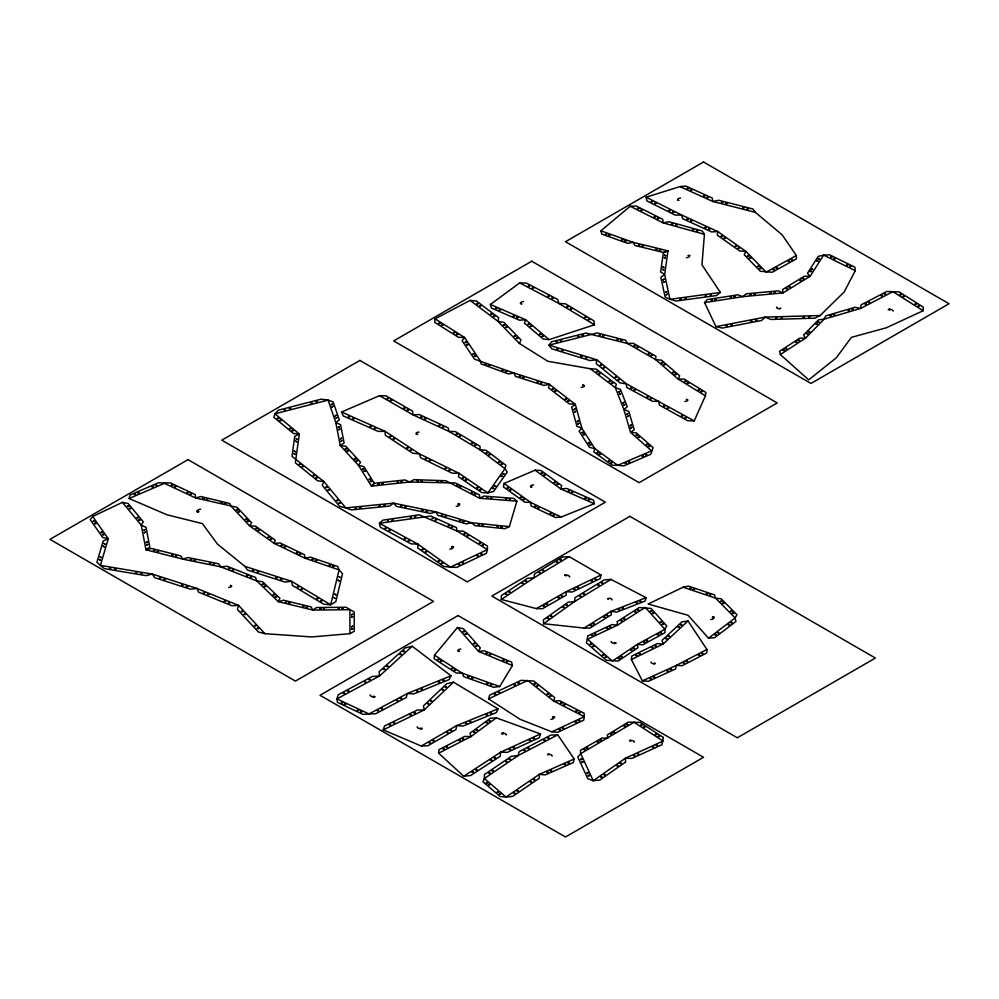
<?xml version="1.0" encoding="UTF-8"?>
<svg xmlns="http://www.w3.org/2000/svg" width="999" height="999" viewBox="0 0 999 999"><rect width="100%" height="100%" fill="white"/><g stroke="black" fill="none" stroke-linecap="round" stroke-linejoin="round"><path stroke-width="1.5" d="M501.298 599.462L501.311 595.641L527.534 578.309L534.09 577.784L569.168 556.643L600.936 575.012L600.224 578.608L572.315 591.982L566.058 591.733L536.413 608.628L501.298 599.462L534.09 577.784L534.465 573.938L562.524 557.017L569.168 556.643M796.34 255.519L796.315 258.991L772.177 272.252L760.364 271.266L744.23 254.745L746.003 251.448L717.819 231.593L681.668 215.01L646.141 197.19L646.852 200.861L675.274 215.122L681.668 215.01L682.579 218.631L711.5 231.905L717.819 231.593L717.282 235.177L739.822 251.049L746.003 251.448L766.171 272.103L796.34 255.519L782.142 234.827L755.356 212.35L752.859 208.978L718.843 200.287L712.836 201.498L679.982 186.588L646.141 197.19M706.942 649.487L706.78 652.934L682.267 665.684L676.298 665.409L642.382 680.868L631.368 659.54L631.743 656.068L657.255 643.618L663.249 643.968L687.999 620.941L706.942 649.487L676.298 665.409L675.599 668.918L648.463 681.293L642.382 680.868M923.138 310.739L923.313 307.143L899.125 291.895L886.787 291.496L861.013 304.87L860.701 308.416L824.125 319.18L818.481 319.842L803.596 335.04L805.506 338.174L780.331 354.545L808.703 379.882L836.288 357.817L851.423 337.35L886.263 327.809L923.138 310.739L892.906 291.683L860.701 308.416L855.069 307.255L825.811 315.871L824.125 319.18L805.506 338.174L799.749 338.149L779.607 351.248L780.331 354.545M435.052 318.831L434.802 322.39L458.416 337.287L464.572 337.462L480.107 360.552L481.156 363.911L508.279 373.901L513.998 373.039L549.4 384.315L575.299 404.37L581.868 428.259L594.842 448.563L617.769 465.334L623.738 465.896L650.774 454.295L653.096 447.614L636.301 432.879L630.581 432.417L623.875 409.528L615.359 387.724L590.322 368.743L547.777 361.263L519.355 343.431L498.026 321.353L470.092 300.412L435.052 318.831L464.572 337.462L462.075 340.671L474.5 359.153L513.998 373.039L515.447 376.361L543.756 385.389L549.4 384.315L548.513 387.824L569.23 403.858L575.299 404.37L571.665 407.142L576.923 426.261L581.868 428.259L579.083 431.156L589.472 447.402L594.842 448.563L593.731 451.798L612.075 465.209L617.769 465.334L651.573 450.836L630.581 432.417L634.19 429.707L628.821 411.401L623.875 409.528L627.26 406.793L620.441 389.348L615.359 387.724L616.308 384.303L596.278 369.131L590.322 368.743M704.445 234.34L701.947 264.847L720.391 292.457L716.345 295.579L675.998 301.036L669.967 299.288L665.122 297.115L660.851 277.247L664.622 274.463L667.981 250.836L633.141 242.345L600.899 230.819L630.182 206.269L636.326 206.044L662.737 219.318L663.186 222.877L704.445 234.34L702.21 230.931L669.193 221.766L663.186 222.877L630.182 206.269M438.623 753.184L438.961 749.65L464.797 736.4L470.904 736.613L496.316 717.856L540.521 733.94L539.223 737.737L507.317 752.347L500.624 752.21L463.736 776.26L438.623 753.184L470.904 736.613L470.029 733.191L490.359 718.194L496.316 717.856M705.406 395.854L705.856 392.457L684.115 379.096L678.234 379.133L655.656 359.615L627.484 343.494L585.889 333.079L551.585 341.758L549.038 345.13L551.773 348.813L589.984 360.552L596.803 359.802L626.398 383.828L694.205 420.879L705.406 395.854L678.234 379.133L679.582 375.786L661.513 360.164L655.656 359.615L655.893 356.218L633.354 343.331L627.484 343.494L625.699 340.284L597.252 332.929L549.038 345.13L596.803 359.802L596.228 363.661L619.904 382.879L626.398 383.828L626.673 387.4L652.597 401.386L658.803 401.298L659.34 405.07L687.662 420.729L694.205 420.879M434.503 655.182L434.028 658.641L456.168 673.014L462.175 673.151L499.725 686.525L512.437 665.546L511.588 662.1L484.478 650.811L478.546 651.423L457.467 627.497L434.503 655.182L462.175 673.151L463.661 676.623L493.693 687.324L499.725 686.525M504.108 483.441L503.396 486.913L524.737 502.172L530.781 502.497L561.176 517.02L594.28 503.733L593.568 500.262L566.795 488.461L560.826 488.973L535.089 470.179L504.108 483.441L530.781 502.497L531.056 505.881L555.369 517.494L561.176 517.02M574.163 758.99L573.301 762.524L545.317 774.874L539.185 774.425L506.043 797.027L500.274 796.578L482.917 781.767L484.34 778.508L484.415 774.6L511.388 756.28L518.069 755.619L557.717 734.852L574.163 758.99L539.185 774.425L539.185 778.308L512.662 796.378L506.043 797.027L484.34 778.508L518.069 755.619L519.118 751.685L550.836 735.077L557.717 734.852M129.096 498.501L130.045 494.98L158.341 482.867L170.317 482.879L195.217 494.555L195.592 497.964L237.1 507.33L251.648 522.814L249.65 525.949L274.25 543.406L304.845 558.166L339.073 569.88L342.532 573.713L335.826 601.648L330.681 604.795L323.651 604.183L292.445 585.439L291.671 581.356L244.842 566.333L217.445 544.093L202.397 523.613L166.983 514.797L129.096 498.501L164.473 483.366L195.592 497.964L200.849 496.515L229.558 503.409L231.468 506.58L249.65 525.949L255.482 526.111L275.162 540.084L274.25 543.406L280.095 542.969L304.57 554.77L304.845 558.166L310.477 557.18L337.862 566.558L339.073 569.88L330.681 604.795L291.671 581.356L284.877 582.042L247.427 570.029L244.842 566.333M509.34 526.623L516.883 501.148L513.736 498.376L483.978 496.078L479.682 498.276L445.916 480.756L413.911 479.632L409.64 481.993L371.441 486.126L358.516 465.409L340.247 445.517L335.826 422.652L328.122 400.112L321.041 399.188L278.509 410.139L274.962 413.798L273.838 417.245L293.331 433.416L299.338 434.003L295.317 462.799L317.632 480.794L323.951 481.593L345.816 507.917L351.336 509.915L389.573 506.081L393.606 503.146L436.138 511.963L471.74 522.752L509.34 526.623L504.807 528.696L474.737 525.599L471.74 522.752L466.158 523.888L437.674 515.259L436.138 511.963L430.419 513.436L396.391 506.381L393.606 503.146L345.816 507.917L339.722 506.368L322.227 485.302L323.951 481.593L292.058 456.393L294.68 436.326L299.338 434.003L274.962 413.798L328.122 400.112L333.154 401.873L339.31 419.905L335.826 422.652L340.584 424.662L344.118 442.957L340.247 445.517L345.904 446.341L360.527 462.25L358.516 465.409L363.898 466.633L374.238 483.204L371.441 486.126L374.463 483.254L405.02 479.945L409.64 481.993L455.494 482.979L479.508 494.88L479.682 498.276L516.883 501.148M488.536 698.888L489.71 695.104L521.053 680.344L533.828 681.031L554.657 697.552L553.746 701.098L584.265 716.67L583.753 720.142L557.779 732.267L551.81 731.83L519.992 719.255L488.536 698.888L527.709 680.431L553.746 701.098L559.677 700.774L584.09 713.236L584.265 716.67L551.81 731.83M646.078 597.677L644.992 601.123L616.833 612.087L610.889 611.376L584.065 628.084L543.618 623.701L543.331 619.917L568.069 602.235L574.525 601.598L610.988 579.408L646.078 597.677L610.889 611.376L611.388 614.747L589.934 628.109L584.065 628.084M383.216 729.857L384.528 725.948L417.332 710.027L424.225 709.952L453.484 682.18L498.026 708.84L496.366 712.574L463.149 726.023L456.506 725.661L421.291 746.028L383.216 729.857L424.225 709.952L423.439 705.881L446.84 683.653L453.484 682.18M519.355 343.431L521.016 339.997L503.946 322.34L498.026 321.353L498.676 317.732L476.323 300.974L470.092 300.412M450.974 675.761L449.1 679.595L414.098 693.843L407.23 693.581L368.956 713.948L363.012 714.385L337.375 702.334L336.9 698.888L338.211 694.767L372.315 676.46L379.533 676.011L412.212 646.241L450.974 675.761L407.23 693.581L406.343 697.452L375.724 713.748L368.956 713.948L336.9 698.888L379.533 676.011L379.133 671.69L405.282 647.876L412.212 646.241M855.269 270.679L844.167 291.958L820.117 315.534L814.847 318.194L770.928 319.468L765.222 317.12L715.958 326.636L704.532 302.622L707.23 299.6L737.899 294.817L742.856 296.641L783.016 292.932L810.201 276.261L823.613 255.145L829.582 254.782L854.907 267.208L855.269 270.679L823.613 255.145L818.193 256.393L807.467 273.289L810.201 276.261L804.32 276.211L782.579 289.548L783.016 292.932L778.321 290.834L746.191 293.793L742.856 296.641L704.532 302.622M459.715 504.42L458.454 503.921M92.695 516.495L90.222 519.655L102.685 537.437L108.267 538.723L100.4 565.372L104.383 568.643L145.954 575.624L152.36 574.088L196.94 588.448L238.561 605.382L264.897 633.678L311.8 636.95L349.925 633.653L354.258 631.256L354.245 612.1L346.116 607.242L316.521 607.542L312.899 610.077L278.346 601.673L256.743 580.943L220.891 566.908L182.767 559.128L145.979 549.775L141.246 525.149L122.415 502.36L92.695 516.495L108.267 538.723L103.197 540.971L96.903 562.287L100.4 565.372L152.36 574.088L154.695 577.709L190.372 589.198L196.94 588.448L198.601 592.195L231.905 605.731L238.561 605.382L237.375 609.39L258.441 632.042L264.897 633.678M708.516 638.186L735.139 617.944L736.937 614.71L721.228 598.851L715.496 598.114L683.066 587.212L648.164 604.008L688.074 615.297L708.516 638.186L714.635 637.674L735.938 621.478L735.139 617.944L715.496 598.114L714.435 594.855L688.498 586.138L683.066 587.212M594.442 324.787L549.125 339.623L525.661 319.755L519.53 320.229L491.333 307.967L490.409 304.433L519.68 282.917L526.51 283.117L557.779 299.5L558.766 303.409L594.442 324.787L594.005 320.904L565.459 303.808L558.766 303.409L519.68 282.917M458.404 503.596L459.528 503.833M531.406 486.913L531.98 486.938M779.295 308.504L780.868 308.129M780.132 308.728L779.295 308.803M452.609 546.815L453.571 546.84M888.873 309.116L889.722 309.028M889.709 309.34L888.211 309.727M457.829 651.036L458.753 651.036M564.647 575.224L565.446 575.287M565.259 574.862L566.371 574.924M607.779 598.676L609.353 598.289M608.603 598.901L607.817 599M615.322 643.518L614.223 643.443M543.618 623.701L574.525 601.598L575.024 597.664L604.195 579.907L610.988 579.408M521.94 303.933L521.366 303.921M199.001 511.575L198.426 511.563M553.021 716.658L553.683 716.645M374.288 696.278L372.602 696.553L373.214 696.902M375.199 696.815L373.514 697.077L374.126 697.427M565.584 575.736L567.295 575.461L566.683 575.099M421.291 728.196L419.642 728.433L420.267 728.783M547.877 754.782L549.587 754.495L548.975 754.145M712.899 616.833L713.548 616.833M677.722 199.038L679.108 198.239M677.422 200.1L678.958 200.449M520.754 302.497L522.127 301.698M520.292 303.296L521.241 303.796M197.814 510.139L199.188 509.34M197.352 510.939L198.302 511.426M687.886 257.48L689.26 256.681M416.158 433.017L417.532 432.217M417.07 434.615L417.682 434.265L415.996 433.991M230.145 587.225L231.531 586.438M582.592 387.225L583.978 386.426M457.679 506.143L459.065 505.344M530.744 485.876L532.117 485.077M530.569 486.501L531.393 486.613M686.301 401.286L687.687 400.487M451.835 546.54L452.797 546.391M451.373 548.938L452.759 548.139M890.296 309.353L889.522 310.152M457.979 650.062L459.365 649.263M459.515 651.298L458.553 651.448M613.91 643.269L614.685 642.469M503.633 733.278L502.872 734.078M714.248 617.644L713.536 617.532M712.162 619.392L713.536 618.593M554.745 717.257L553.783 716.758M552.285 719.205L553.671 718.406M653.833 663.798L654.595 662.999M654.445 664.16L655.207 663.361M548.364 753.795L547.589 754.582M631.468 740.434L630.706 741.233M531.306 486.963L530.581 486.85M631.368 659.54L663.249 643.968L662.037 640.347L681.842 621.927L687.999 620.941M600.936 575.012L566.058 591.733L566.146 595.204L542.432 608.716L536.413 608.628M540.521 733.94L500.624 752.21L500.187 756.28L470.666 775.524L463.736 776.26M341.533 412.013L379.533 395.666L385.939 395.804L412.624 411.126L412.912 414.822L449.013 431.443L480.019 449.837L504.957 468.668L507.267 472.04L493.593 491.433L487.862 492.919L481.668 492.569L458.504 476.798L458.916 473.214L419.418 453.858L385.127 431.343L341.533 412.013L343.244 415.934L378.122 431.393L385.127 431.343L385.289 435.239L412.737 453.259L419.418 453.858L420.567 457.704L452.16 473.189L458.916 473.214L487.862 492.919L504.957 468.668L505.906 465.259L485.964 450.199L480.019 449.837L480.032 446.253L455.232 431.531L449.013 431.443L448.114 427.822L419.218 414.523L412.912 414.822L379.533 395.666M498.026 708.84L456.506 725.661L456.056 729.47L427.884 745.766L421.291 746.028M422.252 728.346L420.879 728.783L421.64 729.233M629.482 740.883L630.856 740.434L630.094 739.997M720.391 292.457L669.967 299.288L664.622 274.463L660.639 271.89L663.324 252.997L667.981 250.836L662.812 252.297L634.939 245.504L633.141 242.345L627.634 243.331L601.835 234.103L600.899 230.819M679.982 186.588L685.951 186.101L712.237 198.039L712.836 201.498L755.356 212.35M820.117 315.534L765.222 317.12L761.675 320.454L722.265 328.059L715.958 326.636M535.089 470.179L541.058 470.517L561.65 485.539L560.826 488.973L594.28 503.733M549.125 339.623L543.194 339.048L524.425 323.152L525.661 319.755L490.409 304.433M122.415 502.36L128.209 503.558L143.282 521.79L141.246 525.149L146.029 527.335L149.813 547.027L145.979 549.775L151.398 548.414L180.844 555.906L182.767 559.128L188.024 557.542L218.531 563.761L220.891 566.908L226.923 566.233L255.594 577.472L256.743 580.943L262.625 581.73L279.907 598.301L278.346 601.673L283.491 600.199L311.126 606.93L312.899 610.077L349.9 609.702L349.925 633.653M457.467 627.497L463.449 628.758L480.307 647.901L478.546 651.423L512.437 665.546M712.936 617.182L714.322 617.282M891.37 309.44L892.744 310.239M688.498 255.182L690.034 255.707M689.422 256.069L688.036 255.619M776.885 307.954L778.258 308.741M686.301 399.338L687.836 399.862M713.698 617.969L712.312 617.532M459.215 504.72L457.842 504.283M610.277 598.289L611.65 599.088M568.056 575.374L569.442 576.161M452.909 547.514L451.536 547.077M651.373 662.911L652.759 663.711M616.221 642.994L615.334 643.206M611.463 642.382L612.837 643.169M632.542 740.521L633.928 741.32M553.821 717.794L552.435 717.344M550.349 754.407L551.735 755.207M504.707 733.366L506.093 734.165M231.681 585.814L230.307 585.364M370.454 695.841L371.828 696.64M417.495 727.722L418.881 728.521M581.63 387.25A1.661 0.962 0 0 1 581.131 387.45M583.928 385.839A1.648 0.949 0 0 1 582.692 385.127M582.954 384.977A1.648 0.949 0 0 1 584.19 385.689M229.196 587.25A1.661 0.962 0 0 1 228.696 587.449M523.089 301.673A1.661 0.962 0 0 1 523.588 301.486M460.327 649.238A1.661 0.962 0 0 1 460.826 649.038M680.069 198.214A1.661 0.962 0 0 1 680.569 198.014M418.494 432.192A1.661 0.962 0 0 1 418.993 432.005M776.835 307.392A1.661 0.962 0 0 1 776.498 307.105M685.351 401.311A1.661 0.962 0 0 1 684.852 401.511M533.079 485.052A1.661 0.962 0 0 1 533.578 484.852M611.7 599.637A1.661 0.962 0 0 1 612.037 599.924M506.131 734.727A1.661 0.962 0 0 1 506.481 735.014M503.084 733.041A1.648 0.949 0 0 1 501.848 733.753M501.585 733.603A1.648 0.949 0 0 1 502.822 732.891M651.336 662.362A1.661 0.962 0 0 1 650.986 662.075M551.323 719.23A1.661 0.962 0 0 1 550.824 719.43M450.424 548.963A1.661 0.962 0 0 1 449.925 549.163M633.978 741.87A1.661 0.962 0 0 1 634.315 742.157M611.413 641.82A1.661 0.962 0 0 1 611.076 641.533M892.794 310.801A1.661 0.962 0 0 1 893.131 311.089M686.925 257.505A1.661 0.962 0 0 1 686.425 257.705M711.201 619.417A1.661 0.962 0 0 1 710.701 619.605M456.73 506.168A1.661 0.962 0 0 1 456.231 506.356M200.15 509.315A1.661 0.962 0 0 1 200.649 509.128M196.94 511.263A1.648 0.949 0 0 1 198.177 511.975M197.914 512.125A1.648 0.949 0 0 1 196.678 511.413M551.785 755.756A1.661 0.962 0 0 1 552.122 756.043M370.404 695.279A1.661 0.962 0 0 1 370.067 694.992M569.48 576.723A1.661 0.962 0 0 1 569.817 577.01M417.457 727.172A1.661 0.962 0 0 1 417.12 726.885M417.907 544.13L417.782 548.014L443.718 566.445L450.337 567.17L456.793 567.357L486.426 553.309L487.387 549.612L487.5 546.041L463.199 531.168L457.005 531.031L419.305 514.797L382.917 520.154L379.445 523.251L380.319 527.172L411.089 543.868L417.907 544.13L450.337 567.17L487.387 549.612L457.005 531.031L456.468 527.609L430.806 516.021L379.445 523.251L417.907 544.13M587.849 635.888L586.438 642.807L606.281 660.252L618.156 661.038L637.986 647.739L637.175 644.455L664.884 629.283L666.783 625.936L651.098 608.441L639.285 607.504L617.132 621.665L617.582 625.112L587.587 639.248L612.387 661.063L637.175 644.455L642.931 644.755L665.097 632.617L664.884 629.283L645.279 607.404L617.582 625.112L611.838 624.587L587.849 635.888M663.373 737.487L661.962 744.717L631.88 758.453L625.436 758.204L593.231 780.719L587.787 778.658L577.784 757.005L580.731 753.658L634.04 722.265L640.172 722.477L663.373 737.487M417.27 480.694L418.281 481.356L417.27 480.694M421.266 480.831L422.29 481.493L421.266 480.831M437.275 481.393L438.299 482.055L437.275 481.393M441.283 481.53L442.295 482.192L441.283 481.53M294.043 453.633L295.055 454.308L294.043 453.633M294.38 451.136L295.379 451.798L294.38 451.136M295.692 441.096L296.691 441.77L295.692 441.096M296.016 438.586L297.015 439.26L296.016 438.586M662.637 269.293L663.636 269.967L662.637 269.293M662.974 266.933L663.96 267.607L662.974 266.933M664.31 257.48L665.309 258.154L664.31 257.48M664.647 255.12L665.646 255.794L664.647 255.12M486.938 497.252L487.874 497.952L486.938 497.252M490.659 497.539L491.595 498.239L490.659 497.539M505.544 498.688L506.468 499.388L505.544 498.688M509.265 498.976L510.189 499.675L509.265 498.976M334.053 597.627L334.977 598.339L334.053 597.627M334.89 594.143L335.814 594.842L334.89 594.143M338.236 580.182L339.161 580.881L338.236 580.182M339.073 576.685L340.01 577.397L339.073 576.685M99.388 559.465L100.275 560.189L99.388 559.465M100.175 556.805L101.061 557.529L100.175 556.805M103.322 546.153L104.208 546.865L103.322 546.153M104.108 543.481L104.995 544.205L104.108 543.481M478.434 524.388L479.32 525.112L478.434 524.388M482.192 524.775L483.079 525.499L482.192 524.775M497.24 526.323L498.114 527.06L497.24 526.323M500.998 526.71L501.873 527.447L500.998 526.71M109.815 567.932L109.515 568.531L110.552 568.706L110.852 568.106L109.815 567.932M115.01 568.793L114.71 569.405L115.747 569.58L116.046 568.968L115.01 568.793M135.789 572.29L135.489 572.889L136.538 573.064L136.838 572.464L135.789 572.29M140.996 573.151L140.684 573.751L141.733 573.926L142.033 573.326L140.996 573.151M190.784 559.103L190.422 559.69L191.808 559.315L190.784 559.103M194.605 559.877L194.243 560.476L195.629 560.089L194.605 559.877M209.852 562.986L209.49 563.586L210.876 563.199L209.852 562.986M213.661 563.773L213.299 564.36L214.685 563.973L213.661 563.773M401.049 505.681L400.686 506.268L402.073 505.894L401.049 505.681M405.307 506.568L404.932 507.155L406.331 506.78L405.307 506.568M422.315 510.089L421.953 510.676L423.339 510.302L422.315 510.089M426.573 510.976L426.198 511.563L427.584 511.188L426.573 510.976M810.526 271.204L810.152 271.79L811.55 271.428L810.526 271.204M811.862 269.093L811.488 269.68L812.886 269.305L811.862 269.093M817.232 260.652L816.857 261.238L818.243 260.864L817.232 260.652M818.568 258.529L818.193 259.128L819.592 258.753L818.568 258.529M492.994 488.136L492.582 488.711L494.006 488.361L492.994 488.136M494.705 485.701L494.293 486.288L495.716 485.939L494.705 485.701M501.548 476.011L501.136 476.585L502.547 476.248L501.548 476.011M503.246 473.588L502.847 474.163L504.258 473.813L503.246 473.588M203.309 498.114L202.897 498.701L204.308 498.364L203.309 498.114M206.893 498.976L206.481 499.562L207.904 499.225L206.893 498.976M221.254 502.435L220.829 503.009L222.253 502.672L221.254 502.435M224.837 503.296L224.425 503.871L225.836 503.533L224.837 503.296M285.814 601.785L285.389 602.36L286.813 602.035L285.814 601.785M289.273 602.622L288.848 603.209L290.272 602.872L289.273 602.622M303.084 605.993L302.66 606.568L304.083 606.231L303.084 605.993M306.543 606.83L306.119 607.404L307.542 607.08L306.543 606.83M638.985 244.792L638.561 245.367L639.984 245.03L638.985 244.792M642.469 245.642L642.045 246.216L643.468 245.879L642.469 245.642M656.393 249.038L655.981 249.613L657.392 249.275L656.393 249.038M659.877 249.887L659.452 250.462L660.876 250.125L659.877 249.887M153.933 550.087L153.496 550.661L154.92 550.337L153.933 550.087M157.617 551.023L157.168 551.598L158.604 551.273L157.617 551.023M172.328 554.77L171.89 555.332L173.327 555.019L172.328 554.77M176.011 555.706L175.574 556.268L176.998 555.956L176.011 555.706M721.94 202.11L721.503 202.685L722.926 202.36L721.94 202.11M726.186 203.197L725.749 203.771L727.185 203.446L726.186 203.197M743.194 207.542L742.756 208.117L744.193 207.792L743.194 207.542M747.452 208.629L747.015 209.203L748.438 208.878L747.452 208.629M599.65 334.578L599.2 335.152L600.636 334.84L599.65 334.578M603.209 335.502L602.759 336.076L604.195 335.751L603.209 335.502M617.432 339.185L616.982 339.747L618.418 339.435L617.432 339.185M620.978 340.097L620.541 340.671L621.977 340.359L620.978 340.097M672.127 223.614L671.653 224.188L673.101 223.888L672.127 223.614M676.248 224.763L675.774 225.324L677.222 225.037L676.248 224.763M692.757 229.345L692.282 229.92L693.731 229.62L692.757 229.345M696.877 230.494L696.415 231.069L697.864 230.769L696.877 230.494M442.02 514.797L441.521 515.359L442.982 515.097L442.02 514.797M445.579 515.884L445.079 516.433L446.541 516.171L445.579 515.884M459.815 520.192L459.315 520.754L460.776 520.491L459.815 520.192M463.386 521.278L462.874 521.828L464.335 521.565L463.386 521.278M557.342 348.751L556.83 349.3L558.304 349.038L557.342 348.751M562.125 350.212L561.613 350.774L563.074 350.512L562.125 350.212M581.231 356.081L580.719 356.643L582.192 356.381L581.231 356.081M586.001 357.555L585.501 358.104L586.962 357.842L586.001 357.555M519.817 375.961L519.293 376.511L520.766 376.273L519.817 375.961M523.364 377.098L522.839 377.647L524.313 377.397L523.364 377.098M537.512 381.606L536.987 382.155L538.461 381.905L537.512 381.606M541.058 382.729L540.534 383.279L542.007 383.042L541.058 382.729M252.947 570.017L252.422 570.554L253.896 570.317L252.947 570.017M257.63 571.515L257.105 572.065L258.579 571.815L257.63 571.515M276.361 577.522L275.836 578.071L277.31 577.822L276.361 577.522M281.044 579.02L280.519 579.57L281.993 579.32L281.044 579.02M160.002 577.622L159.478 578.171L160.951 577.934L160.002 577.622M164.46 579.058L163.936 579.607L165.409 579.37L164.46 579.058M182.293 584.802L181.768 585.352L183.242 585.114L182.293 584.802M186.751 586.238L186.226 586.788L187.7 586.55L186.751 586.238M807.142 333.329L806.605 333.878L808.079 333.641L807.142 333.329M809.003 331.431L808.466 331.98L809.939 331.743L809.003 331.431M816.445 323.838L815.908 324.375L817.394 324.138L816.445 323.838M818.306 321.928L817.769 322.477L819.255 322.24L818.306 321.928M690.446 587.874L689.897 588.423L691.383 588.199L690.446 587.874M693.693 588.973L693.144 589.51L694.63 589.285L693.693 588.973M706.668 593.331L706.118 593.868L707.604 593.643L706.668 593.331M709.902 594.43L709.365 594.967L710.838 594.742L709.902 594.43M312.6 559.003L312.05 559.54L313.536 559.328L312.6 559.003M316.021 560.177L315.472 560.714L316.958 560.501L316.021 560.177M329.72 564.86L329.158 565.397L330.657 565.184L329.72 564.86M333.142 566.033L332.592 566.57L334.078 566.358L333.142 566.033M428.034 703.321L427.472 703.858L428.958 703.646L428.034 703.321M430.969 700.536L430.394 701.073L431.893 700.861L430.969 700.536M442.669 689.435L442.107 689.959L443.593 689.76L442.669 689.435M445.591 686.65L445.03 687.187L446.516 686.975L445.591 686.65M468.369 676.46L467.807 676.997L469.293 676.798L468.369 676.46M472.127 677.797L471.553 678.333L473.051 678.134L472.127 677.797M487.15 683.154L486.575 683.691L488.074 683.478L487.15 683.154M490.909 684.49L490.334 685.027L491.833 684.814L490.909 684.49M606.031 233.766L605.456 234.29L606.955 234.091L606.031 233.766M609.253 234.915L608.678 235.452L610.177 235.24L609.253 234.915M622.152 239.523L621.578 240.06L623.076 239.86L622.152 239.523M625.374 240.672L624.812 241.209L626.298 241.009L625.374 240.672M666.183 638.274L665.609 638.811L667.095 638.598L666.183 638.274M668.656 635.976L668.081 636.5L669.58 636.301L668.656 635.976M678.558 626.76L677.984 627.297L679.482 627.097L678.558 626.76M681.031 624.462L680.456 624.987L681.955 624.787L681.031 624.462M384.066 668.955L383.491 669.48L384.99 669.28L384.066 668.955M387.337 665.971L386.763 666.508L388.249 666.308L387.337 665.971M400.412 654.07L399.825 654.595L401.323 654.407L400.412 654.07M403.683 651.086L403.097 651.623L404.595 651.423L403.683 651.086M485.551 363.673L484.965 364.198L486.463 364.011L485.551 363.673M488.936 364.922L488.361 365.447L489.86 365.259L488.936 364.922M502.497 369.917L501.923 370.442L503.409 370.254L502.497 369.917M505.894 371.166L505.307 371.69L506.805 371.503L505.894 371.166M229.146 568.244L228.534 568.756L230.032 568.593L229.146 568.244M232.73 569.642L232.118 570.167L233.616 570.004L232.73 569.642M247.065 575.262L246.453 575.786L247.964 575.611L247.065 575.262M250.649 576.673L250.037 577.185L251.548 577.022L250.649 576.673M203.883 592.419L203.259 592.931L204.77 592.782L203.883 592.419M208.042 594.118L207.417 594.63L208.928 594.48L208.042 594.118M224.7 600.886L224.076 601.398L225.587 601.248L224.7 600.886M228.858 602.584L228.234 603.096L229.745 602.946L228.858 602.584M486.476 652.797L485.839 653.309L487.35 653.159L486.476 652.797M489.86 654.208L489.223 654.72L490.734 654.57L489.86 654.208M503.409 659.852L502.784 660.364L504.295 660.227L503.409 659.852M506.805 661.263L506.168 661.775L507.679 661.638L506.805 661.263M496.053 308.067L495.404 308.566L496.915 308.441L496.053 308.067M499.575 309.59L498.926 310.09L500.437 309.965L499.575 309.59M513.673 315.721L513.024 316.221L514.547 316.096L513.673 315.721M517.207 317.257L516.558 317.757L518.069 317.632L517.207 317.257M715.459 634.452L714.809 634.952L716.333 634.827L715.459 634.452M718.131 632.429L717.469 632.929L718.993 632.804L718.131 632.429M728.771 624.338L728.121 624.837L729.645 624.712L728.771 624.338M731.443 622.302L730.781 622.802L732.304 622.689L731.443 622.302M568.731 490.497L568.069 490.984L569.592 490.871L568.731 490.497M572.077 491.97L571.416 492.47L572.939 492.345L572.077 491.97M585.451 497.864L584.802 498.364L586.313 498.251L585.451 497.864M588.798 499.35L588.136 499.837L589.66 499.725L588.798 499.35M348.826 416.433L348.164 416.933L349.687 416.808L348.826 416.433M353.184 418.369L352.535 418.856L354.046 418.743L353.184 418.369M370.629 426.098L369.967 426.585L371.491 426.473L370.629 426.098M374.987 428.022L374.325 428.521L375.849 428.409L374.987 428.022M432.579 518.019L431.918 518.518L433.441 518.406L432.579 518.019M435.789 519.468L435.127 519.967L436.65 519.855L435.789 519.468M448.626 525.262L447.952 525.761L449.475 525.649L448.626 525.262M451.835 526.71L451.161 527.21L452.684 527.097L451.835 526.71M474.188 731.655L473.514 732.142L475.037 732.042L474.188 731.655M476.723 729.782L476.061 730.269L477.584 730.157L476.723 729.782M486.888 722.277L486.226 722.764L487.749 722.664L486.888 722.277M489.435 720.404L488.761 720.891L490.284 720.791L489.435 720.404M687.799 188.137L687.137 188.636L688.661 188.524L687.799 188.137M691.083 189.635L690.421 190.122L691.945 190.022L691.083 189.635M704.233 195.604L703.558 196.091L705.082 195.991L704.233 195.604M707.517 197.09L706.842 197.577L708.366 197.477L707.517 197.09M687.462 218.868L686.788 219.355L688.311 219.256L687.462 218.868M691.083 220.529L690.409 221.016L691.932 220.916L691.083 220.529M705.531 227.16L704.857 227.647L706.38 227.547L705.531 227.16M709.153 228.821L708.478 229.308L710.002 229.208L709.153 228.821M421.391 416.733L420.716 417.22L422.24 417.12L421.391 416.733M425.012 418.394L424.325 418.881L425.849 418.781L425.012 418.394M439.448 425.037L438.773 425.524L440.297 425.424L439.448 425.037M443.057 426.698L442.382 427.185L443.906 427.085L443.057 426.698M548.039 618.056L547.352 618.543L548.876 618.456L548.039 618.056M551.123 615.846L550.449 616.333L551.972 616.246L551.123 615.846M563.486 607.005L562.812 607.492L564.335 607.404L563.486 607.005M566.583 604.795L565.896 605.282L567.42 605.194L566.583 604.795M171.978 484.877L171.291 485.364L172.827 485.264L171.978 484.877M175.087 486.338L174.413 486.825L175.936 486.725L175.087 486.338M187.55 492.17L186.863 492.657L188.386 492.569L187.55 492.17M190.659 493.631L189.972 494.118L191.496 494.018L190.659 493.631M341.87 702.434L341.183 702.921L342.707 702.821L341.87 702.434M345.067 703.933L344.38 704.42L345.916 704.332L345.067 703.933M357.892 709.964L357.205 710.439L358.728 710.351L357.892 709.964M361.089 711.463L360.414 711.95L361.938 711.862L361.089 711.463M601.273 776.573L600.586 777.047L602.11 776.972L601.273 776.573M604.495 774.312L603.808 774.799L605.332 774.712L604.495 774.312M617.37 765.309L616.683 765.796L618.206 765.709L617.37 765.309M620.591 763.061L619.904 763.548L621.428 763.461L620.591 763.061M625.561 762.05L599.8 780.057L593.231 780.719L580.731 753.658L580.394 750.336L602.035 738.024L607.792 738.273L607.267 734.952L628.259 722.14L634.04 722.265L663.036 741.033L625.436 758.204L625.561 762.05M535.402 505.931L534.715 506.406L536.238 506.331L535.402 505.931M538.449 507.38L537.749 507.867L539.285 507.779L538.449 507.38M550.599 513.186L549.912 513.673L551.436 513.586L550.599 513.186M553.646 514.635L552.947 515.122L554.482 515.034L553.646 514.635M281.693 544.954L280.994 545.442L282.53 545.367L281.693 544.954M284.752 546.441L284.053 546.915L285.589 546.84L284.752 546.441M296.99 552.335L296.291 552.822L297.827 552.747L296.99 552.335M300.05 553.821L299.35 554.295L300.886 554.22L300.05 553.821M514.26 792.869L513.561 793.343L515.084 793.281L514.26 792.869M517.569 790.609L516.87 791.083L518.406 791.021L517.569 790.609M530.831 781.568L530.132 782.055L531.655 781.98L530.831 781.568M534.14 779.307L533.441 779.794L534.977 779.72L534.14 779.307M425.849 458.241L425.149 458.728L426.685 458.653L425.849 458.241M429.807 460.177L429.095 460.651L430.631 460.589L429.807 460.177M445.604 467.919L444.892 468.394L446.428 468.331L445.604 467.919M449.55 469.855L448.851 470.329L450.374 470.254L449.55 469.855M831.28 256.855L830.581 257.33L832.117 257.255L831.28 256.855M834.452 258.404L833.753 258.878L835.276 258.816L834.452 258.404M847.115 264.623L846.415 265.097L847.939 265.022L847.115 264.623M850.274 266.171L849.575 266.646L851.111 266.583L850.274 266.171M489.373 772.677L488.673 773.151L490.197 773.089L489.373 772.677M492.744 770.391L492.045 770.866L493.568 770.791L492.744 770.391M506.231 761.238L505.531 761.713L507.055 761.638L506.231 761.238M509.602 758.94L508.903 759.415L510.427 759.352L509.602 758.94M457.018 484.977L456.306 485.452L457.842 485.389L457.018 484.977M460.015 486.463L459.315 486.938L460.839 486.875L460.015 486.463M472.028 492.42L471.316 492.894L472.852 492.819L472.028 492.42M475.024 493.906L474.325 494.38L475.849 494.318L475.024 493.906M618.93 658.116L618.219 658.591L619.755 658.516L618.93 658.116M621.403 656.455L620.704 656.93L622.227 656.855L621.403 656.455M631.331 649.812L630.619 650.287L632.142 650.212L631.331 649.812M633.803 648.151L633.091 648.626L634.627 648.551L633.803 648.151M651.773 201.261L651.061 201.723L652.597 201.673L651.773 201.261M655.332 203.034L654.62 203.509L656.143 203.446L655.332 203.034M669.542 210.165L668.831 210.639L670.354 210.577L669.542 210.165M673.089 211.95L672.377 212.425L673.913 212.362L673.089 211.95M638.149 208.204L637.437 208.679L638.973 208.616L638.149 208.204M641.458 209.865L640.746 210.339L642.27 210.277L641.458 209.865M654.657 216.508L653.945 216.983L655.469 216.92L654.657 216.508M657.954 218.169L657.242 218.631L658.778 218.581L657.954 218.169M506.168 593.856L505.457 594.33L506.993 594.268L506.168 593.856M509.453 591.695L508.741 592.17L510.264 592.107L509.453 591.695M522.564 583.029L521.853 583.491L523.376 583.441L522.564 583.029M525.849 580.856L525.124 581.331L526.66 581.268L525.849 580.856M561.238 702.834L560.526 703.296L562.062 703.246L561.238 702.834M564.298 704.395L563.573 704.857L565.109 704.807L564.298 704.395M576.498 710.614L575.786 711.088L577.31 711.038L576.498 710.614M579.545 712.175L578.833 712.649L580.369 712.587L579.545 712.175M783.703 350L782.979 350.474L784.515 350.424L783.703 350M786.213 348.364L785.501 348.838L787.025 348.776L786.213 348.364M796.29 341.82L795.566 342.282L797.102 342.232L796.29 341.82M798.8 340.172L798.089 340.647L799.612 340.597L798.8 340.172M472.689 771.84L471.965 772.314L473.501 772.252L472.689 771.84M476.373 769.43L475.661 769.904L477.185 769.854L476.373 769.43M491.133 759.814L490.422 760.289L491.945 760.227L491.133 759.814M494.83 757.417L494.105 757.879L495.641 757.829L494.83 757.417M621.478 620.292L620.741 620.754L622.277 620.704L621.478 620.292M624.238 618.518L623.513 618.98L625.049 618.943L624.238 618.518M635.327 611.438L634.59 611.9L636.126 611.863L635.327 611.438M638.086 609.665L637.362 610.127L638.898 610.089L638.086 609.665M528.921 285.652L528.196 286.114L529.72 286.064L528.921 285.652M532.829 287.7L532.105 288.162L533.628 288.112L532.829 287.7M548.463 295.891L547.739 296.353L549.263 296.316L548.463 295.891M552.372 297.939L551.648 298.401L553.171 298.364L552.372 297.939M590.996 625.149L590.259 625.611L591.783 625.574L590.996 625.149M593.681 623.476L592.931 623.938L594.467 623.9L593.681 623.476M604.407 616.795L603.671 617.257L605.194 617.22L604.407 616.795M607.08 615.134L606.343 615.584L607.879 615.559L607.08 615.134M631.368 387.787L630.631 388.249L632.167 388.224L631.368 387.787M634.615 389.535L633.878 389.997L635.401 389.972L634.615 389.535M647.577 396.528L646.84 396.99L648.363 396.953L647.577 396.528M650.811 398.276L650.074 398.738L651.61 398.701L650.811 398.276M385.626 527.897L384.877 528.359L386.413 528.334L385.626 527.897M389.473 529.994L388.736 530.444L390.259 530.419L389.473 529.994M786.85 288.299L786.113 288.748L787.649 288.723L786.85 288.299M789.572 286.626L788.823 287.088L790.359 287.063L789.572 286.626M800.449 279.97L799.699 280.419L801.235 280.394L800.449 279.97M803.159 278.296L802.422 278.758L803.958 278.721L803.159 278.296M404.857 538.336L404.12 538.798L405.644 538.773L404.857 538.336M408.703 540.422L407.967 540.884L409.49 540.859L408.703 540.422M611.438 733.766L610.701 734.228L612.237 734.203L611.438 733.766M614.073 732.167L613.324 732.617L614.86 732.592L614.073 732.167M624.562 725.761L623.826 726.211L625.349 726.198L624.562 725.761M627.197 724.163L626.448 724.612L627.984 724.587L627.197 724.163M580.232 595.854L579.482 596.316L581.018 596.291L580.232 595.854M583.878 593.643L583.129 594.093L584.665 594.068L583.878 593.643M598.463 584.765L597.714 585.214L599.25 585.189L598.463 584.765M602.11 582.542L601.361 582.991L602.897 582.966L602.11 582.542M664.372 405.681L663.611 406.131L665.147 406.106L664.372 405.681M667.906 407.629L667.157 408.091L668.693 408.067L667.906 407.629M682.067 415.459L681.318 415.921L682.854 415.896L682.067 415.459M685.614 417.42L684.864 417.869L686.388 417.857L685.614 417.42M539.522 572.252L538.773 572.702L540.309 572.677L539.522 572.252M543.031 570.129L542.282 570.591L543.818 570.566L543.031 570.129M557.067 561.675L556.318 562.125L557.842 562.112L557.067 561.675M560.576 559.565L559.827 560.014L561.351 559.989L560.576 559.565M634.64 345.392L633.878 345.829L635.414 345.829L634.64 345.392M637.449 347.003L636.688 347.44L638.224 347.44L637.449 347.003M648.726 353.446L647.964 353.883L649.5 353.883L648.726 353.446M651.535 355.057L650.774 355.494L652.31 355.494L651.535 355.057M387.737 398.164L386.975 398.613L388.511 398.613L387.737 398.164M391.071 400.087L390.309 400.524L391.845 400.524L391.071 400.087M404.42 407.742L403.658 408.191L405.194 408.191L404.42 407.742M407.767 409.665L406.993 410.102L408.529 410.102L407.767 409.665M429.87 742.394L429.108 742.844L430.644 742.844L429.87 742.394M433.391 740.359L432.629 740.808L434.165 740.796L433.391 740.359M447.477 732.217L446.703 732.654L448.239 732.654L447.477 732.217M450.999 730.169L450.224 730.619L451.76 730.619L450.999 730.169M188.037 459.64L49.95 539.36L295.442 681.093L433.529 601.373L188.037 459.64M359.877 360.427L221.79 440.147L467.282 581.88L605.369 502.16L359.877 360.427M531.718 261.214L393.631 340.934L639.123 482.667L777.21 402.947L531.718 261.214M703.558 162L565.471 241.721L810.963 383.454L949.05 303.733L703.558 162M458.079 615.546L319.992 695.267L565.471 837L703.558 757.279L458.079 615.546M629.919 516.333L491.833 596.053L737.312 737.786L875.399 658.066L629.919 516.333M543.868 605.694L543.106 606.131L544.63 606.143L543.868 605.694M546.84 604.008L546.066 604.445L547.602 604.457L546.84 604.008M558.691 597.252L557.917 597.689L559.452 597.689L558.691 597.252M561.663 595.554L560.889 596.003L562.425 596.003L561.663 595.554M584.627 749.25L583.853 749.687L585.389 749.687L584.627 749.25M587.337 747.702L586.563 748.151L588.099 748.151L587.337 747.702M598.151 741.558L597.377 741.995L598.913 741.995L598.151 741.558M600.861 740.022L600.087 740.459L601.623 740.459L600.861 740.022M456.78 433.803L456.006 434.24L457.542 434.253L456.78 433.803M459.89 435.651L459.103 436.076L460.639 436.088L459.89 435.651M472.29 443.007L471.516 443.444L473.039 443.456L472.29 443.007M475.387 444.842L474.612 445.279L476.148 445.292L475.387 444.842M567.482 306.368L566.695 306.805L568.231 306.818L567.482 306.368M571.053 308.504L570.267 308.941L571.803 308.953L571.053 308.504M585.314 317.058L584.54 317.495L586.076 317.507L585.314 317.058M588.886 319.193L588.099 319.63L589.635 319.655L588.886 319.193M297.927 586.463L297.14 586.9L298.676 586.925L297.927 586.463M301.823 588.811L301.049 589.248L302.572 589.26L301.823 588.811M317.432 598.189L316.646 598.626L318.182 598.638L317.432 598.189M321.328 600.536L320.554 600.961L322.09 600.986L321.328 600.536M773.713 269.243L772.926 269.68L774.462 269.705L773.713 269.243M776.735 267.595L775.948 268.019L777.484 268.044L776.735 267.595M788.798 260.964L788.011 261.388L789.547 261.413L788.798 260.964M791.82 259.303L791.033 259.74L792.569 259.752L791.82 259.303M644.23 641.882L643.443 642.307L644.979 642.332L644.23 641.882M647.002 640.359L646.216 640.796L647.752 640.821L647.002 640.359M658.091 634.29L657.305 634.727L658.828 634.752L658.091 634.29M660.851 632.779L660.064 633.204L661.6 633.229L660.851 632.779M464.685 533.454L463.886 533.878L465.422 533.903L464.685 533.454M467.719 535.302L466.933 535.739L468.456 535.764L467.719 535.302M479.87 542.744L479.083 543.169L480.619 543.194L479.87 542.744M482.904 544.605L482.117 545.029L483.653 545.054L482.904 544.605M685.277 381.181L684.49 381.606L686.013 381.63L685.277 381.181M687.986 382.854L687.2 383.279L688.736 383.304L687.986 382.854M698.863 389.535L698.064 389.96L699.6 389.997L698.863 389.535M701.573 391.208L700.786 391.633L702.322 391.658L701.573 391.208M343.981 692.956L343.181 693.381L344.717 693.406L343.981 692.956M348.239 690.671L347.452 691.096L348.976 691.121L348.239 690.671M365.297 681.518L364.498 681.942L366.034 681.967L365.297 681.518M369.555 679.22L368.768 679.645L370.292 679.682L369.555 679.22M378.109 710.351L377.31 710.776L378.846 710.813L378.109 710.351M381.93 708.316L381.131 708.741L382.667 708.778L381.93 708.316M397.24 700.162L396.441 700.586L397.977 700.624L397.24 700.162M401.074 698.126L400.274 698.551L401.81 698.588L401.074 698.126M900.586 294.205L899.787 294.63L901.323 294.668L900.586 294.205M903.608 296.104L902.809 296.528L904.345 296.566L903.608 296.104M915.696 303.733L914.897 304.158L916.433 304.195L915.696 303.733M918.73 305.632L917.919 306.056L919.455 306.094L918.73 305.632M439.385 322.964L438.586 323.376L440.122 323.426L439.385 322.964M442.345 324.825L441.546 325.249L443.069 325.287L442.345 324.825M454.145 332.28L453.346 332.692L454.882 332.742L454.145 332.28M457.105 334.141L456.293 334.565L457.829 334.603L457.105 334.141M524.575 750.099L523.776 750.511L525.299 750.561L524.575 750.099M528.533 748.014L527.734 748.438L529.27 748.488L528.533 748.014M544.405 739.71L543.593 740.134L545.129 740.172L544.405 739.71M548.364 737.637L547.564 738.061L549.1 738.099L548.364 737.637M865.721 303.696L864.922 304.108L866.458 304.158L865.721 303.696M868.943 302.023L868.143 302.435L869.679 302.485L868.943 302.023M881.83 295.329L881.031 295.741L882.554 295.791L881.83 295.329M885.052 293.656L884.252 294.068L885.776 294.118L885.052 293.656M683.915 662.712L683.116 663.136L684.64 663.186L683.915 662.712M686.987 661.126L686.176 661.538L687.712 661.588L686.987 661.126M699.238 654.745L698.438 655.169L699.962 655.219L699.238 654.745M702.309 653.159L701.498 653.571L703.034 653.621L702.309 653.159M641.495 724.737L640.696 725.162L642.22 725.212L641.495 724.737M644.405 726.623L643.593 727.035L645.117 727.085L644.405 726.623M655.993 734.128L655.182 734.54L656.718 734.59L655.993 734.128M658.89 736.001L658.091 736.425L659.615 736.475L658.89 736.001M438.461 659.165L437.649 659.577L439.185 659.627L438.461 659.165M441.233 660.963L440.422 661.375L441.945 661.425L441.233 660.963M452.297 668.156L451.486 668.568L453.022 668.618L452.297 668.156M455.069 669.954L454.258 670.366L455.781 670.416L455.069 669.954M443.681 748.488L442.869 748.913L444.405 748.963L443.681 748.488M446.915 746.84L446.103 747.252L447.627 747.302L446.915 746.84M459.827 740.209L459.016 740.621L460.551 740.671L459.827 740.209M463.049 738.548L462.25 738.96L463.773 739.023L463.049 738.548M390.397 436.226L389.585 436.638L391.121 436.7L390.397 436.226M393.831 438.474L393.019 438.898L394.543 438.948L393.831 438.474M407.555 447.49L406.73 447.902L408.266 447.964L407.555 447.49M410.976 449.737L410.164 450.149L411.7 450.212L410.976 449.737M463.111 477.522L462.287 477.922L463.811 477.997L463.111 477.522M466.009 479.495L465.184 479.895L466.708 479.97L466.009 479.495M477.584 487.375L476.76 487.774L478.296 487.849L477.584 487.375M480.482 489.348L479.657 489.747L481.181 489.822L480.482 489.348M636.4 655.019L635.576 655.431L637.1 655.506L636.4 655.019M639.585 653.471L638.761 653.87L640.284 653.945L639.585 653.471M652.347 647.24L651.51 647.652L653.046 647.727L652.347 647.24M655.531 645.691L654.707 646.091L656.231 646.166L655.531 645.691M390.085 724.475L389.26 724.874L390.784 724.949L390.085 724.475M394.193 722.477L393.356 722.889L394.892 722.964L394.193 722.477M410.589 714.522L409.765 714.922L411.288 715.009L410.589 714.522M414.685 712.537L413.861 712.936L415.384 713.011L414.685 712.537M574.487 588.911L573.651 589.31L575.187 589.398L574.487 588.911M577.984 587.237L577.147 587.637L578.671 587.724L577.984 587.237M591.932 580.544L591.096 580.943L592.619 581.031L591.932 580.544M595.416 578.871L594.58 579.27L596.116 579.358L595.416 578.871M721.852 235.926L721.016 236.313L722.539 236.401L721.852 235.926M724.675 237.912L723.825 238.299L725.361 238.386L724.675 237.912M735.938 245.854L735.102 246.241L736.625 246.328L735.938 245.854M738.761 247.839L737.924 248.227L739.447 248.314L738.761 247.839M459.19 564.185L458.354 564.585L459.877 564.672L459.19 564.185M462.899 562.437L462.062 562.837L463.586 562.924L462.899 562.437M477.722 555.407L476.885 555.806L478.409 555.894L477.722 555.407M481.418 553.658L480.581 554.058L482.117 554.145L481.418 553.658M592.295 635.002L591.458 635.401L592.981 635.489L592.295 635.002M595.292 633.591L594.455 633.99L595.978 634.078L595.292 633.591M607.292 627.934L606.455 628.334L607.979 628.421L607.292 627.934M610.289 626.523L609.452 626.922L610.976 627.01L610.289 626.523M495.079 693.793L494.23 694.193L495.766 694.28L495.079 693.793M498.988 691.945L498.151 692.344L499.675 692.432L498.988 691.945M514.66 684.565L513.823 684.952L515.347 685.052L514.66 684.565M518.581 682.717L517.744 683.116L519.268 683.204L518.581 682.717M256.331 528.209L255.494 528.596L257.018 528.696L256.331 528.209M258.791 529.957L257.954 530.344L259.478 530.444L258.791 529.957M268.631 536.938L267.794 537.337L269.318 537.425L268.631 536.938M271.091 538.686L270.254 539.085L271.778 539.173L271.091 538.686M422.789 549.088L421.94 549.487L423.476 549.575L422.789 549.088M426.024 551.398L425.187 551.785L426.71 551.885L426.024 551.398M438.998 560.614L438.161 561.001L439.685 561.101L438.998 560.614M442.245 562.912L441.396 563.311L442.919 563.399L442.245 562.912M507.829 487.599L506.993 487.987L508.516 488.086L507.829 487.599M510.501 489.498L509.652 489.897L511.188 489.985L510.501 489.498M521.178 497.127L520.329 497.527L521.853 497.614L521.178 497.127M523.838 499.038L523.001 499.425L524.525 499.525L523.838 499.038M559.74 729.332L558.903 729.732L560.427 729.819L559.74 729.332M562.986 727.821L562.15 728.209L563.673 728.308L562.986 727.821M575.973 721.753L575.124 722.152L576.66 722.24L575.973 721.753M579.22 720.242L578.371 720.629L579.895 720.729L579.22 720.242M510.039 749.1L509.19 749.487L510.714 749.587L510.039 749.1M514.035 747.277L513.186 747.664L514.71 747.764L514.035 747.277M529.982 739.972L529.133 740.359L530.656 740.459L529.982 739.972M533.978 738.136L533.129 738.523L534.652 738.636L533.978 738.136M542.02 472.727L541.171 473.114L542.694 473.214L542.02 472.727M544.592 474.6L543.743 475L545.267 475.099L544.592 474.6M554.895 482.117L554.045 482.505L555.569 482.617L554.895 482.117M557.467 484.003L556.618 484.39L558.141 484.49L557.467 484.003M634.39 755.306L633.541 755.694L635.064 755.806L634.39 755.306M638.149 753.596L637.3 753.983L638.823 754.083L638.149 753.596M653.184 746.728L652.335 747.115L653.858 747.215L653.184 746.728M656.942 745.004L656.093 745.404L657.617 745.504L656.942 745.004M597.814 452.247L596.965 452.647L598.488 452.747L597.814 452.247M600.112 453.933L599.25 454.32L600.774 454.42L600.112 453.933M609.278 460.639L608.428 461.026L609.952 461.126L609.278 460.639M611.575 462.312L610.726 462.699L612.25 462.799L611.575 462.312M650.599 678.321L649.75 678.708L651.273 678.808L650.599 678.321M653.995 676.773L653.146 677.16L654.67 677.26L653.995 676.773M667.557 670.591L666.708 670.978L668.231 671.078L667.557 670.591M670.953 669.043L670.092 669.43L671.615 669.542L670.953 669.043M477.497 303.396L476.635 303.771L478.159 303.883L477.497 303.396M480.282 305.482L479.433 305.869L480.944 305.981L480.282 305.482M491.458 313.873L490.609 314.248L492.12 314.36L491.458 313.873M494.255 315.959L493.394 316.346L494.917 316.458L494.255 315.959M486.838 452.41L485.976 452.784L487.5 452.897L486.838 452.41M489.335 454.283L488.474 454.67L489.985 454.782L489.335 454.283M499.3 461.825L498.439 462.2L499.962 462.312L499.3 461.825M501.798 463.698L500.936 464.085L502.46 464.198L501.798 463.698M547.602 771.89L546.74 772.277L548.251 772.389L547.602 771.89M551.098 770.354L550.237 770.729L551.748 770.841L551.098 770.354M565.084 764.173L564.223 764.56L565.746 764.672L565.084 764.173M568.581 762.624L567.719 763.011L569.243 763.124L568.581 762.624M597.165 371.341L596.303 371.728L597.814 371.84L597.165 371.341M599.662 373.239L598.801 373.626L600.324 373.738L599.662 373.239M609.677 380.831L608.816 381.218L610.339 381.331L609.677 380.831M612.175 382.729L611.313 383.104L612.837 383.229L612.175 382.729M552.947 388.636L552.085 389.011L553.596 389.148L552.947 388.636M555.544 390.646L554.67 391.021L556.193 391.146L555.544 390.646M565.896 398.663L565.034 399.038L566.545 399.163L565.896 398.663M568.493 400.674L567.619 401.049L569.143 401.173L568.493 400.674M625.936 462.999L625.062 463.374L626.585 463.499L625.936 462.999M629.32 461.55L628.446 461.925L629.969 462.05L629.32 461.55M642.832 455.756L641.97 456.131L643.481 456.256L642.832 455.756M646.216 454.308L645.342 454.682L646.865 454.807L646.216 454.308M134.99 494.03L134.116 494.405L135.639 494.53L134.99 494.03M138.524 492.519L137.662 492.894L139.173 493.019L138.524 492.519M152.672 486.463L151.811 486.838L153.322 486.963L152.672 486.463M156.219 484.952L155.345 485.327L156.855 485.452L156.219 484.952M534.802 683.391L533.916 683.766L535.439 683.903L534.802 683.391M537.4 685.464L536.525 685.826L538.036 685.963L537.4 685.464M547.814 693.731L546.94 694.093L548.451 694.23L547.814 693.731M550.424 695.791L549.537 696.166L551.061 696.303L550.424 695.791M300 463.873L299.113 464.248L300.624 464.385L300 463.873M302.784 466.133L301.898 466.496L303.421 466.633L302.784 466.133M313.948 475.137L313.062 475.499L314.573 475.636L313.948 475.137M316.733 477.385L315.846 477.747L317.357 477.897L316.733 477.385M601.086 364.897L600.199 365.259L601.71 365.409L601.086 364.897M604.045 367.295L603.159 367.669L604.67 367.807L604.045 367.295M615.884 376.91L614.997 377.272L616.508 377.422L615.884 376.91M618.843 379.308L617.956 379.67L619.467 379.82L618.843 379.308M417.357 690.596L416.471 690.958L417.982 691.108L417.357 690.596M421.728 688.823L420.841 689.185L422.352 689.335L421.728 688.823M439.223 681.693L438.336 682.055L439.847 682.205L439.223 681.693M443.606 679.907L442.719 680.269L444.23 680.419L443.606 679.907M466.183 722.889L465.297 723.239L466.808 723.401L466.183 722.889M470.329 721.203L469.443 721.565L470.954 721.715L470.329 721.203M486.95 714.472L486.051 714.834L487.562 714.984L486.95 714.472M491.096 712.786L490.209 713.149L491.72 713.311L491.096 712.786M278.184 418.119L277.297 418.481L278.808 418.631L278.184 418.119M280.632 420.142L279.732 420.492L281.243 420.654L280.632 420.142M290.372 428.221L289.485 428.583L290.996 428.733L290.372 428.221M292.819 430.244L291.92 430.606L293.431 430.756L292.819 430.244M528.708 324.001L527.809 324.35L529.32 324.513L528.708 324.001M531.056 325.986L530.157 326.336L531.668 326.498L531.056 325.986M540.434 333.941L539.535 334.29L541.046 334.453L540.434 333.941M542.782 335.926L541.883 336.276L543.394 336.438L542.782 335.926M619.28 609.24L618.381 609.59L619.892 609.765L619.28 609.24M622.802 607.867L621.902 608.229L623.413 608.391L622.802 607.867M636.887 602.397L635.988 602.747L637.487 602.909L636.887 602.397M640.409 601.023L639.51 601.373L641.008 601.535L640.409 601.023M487.025 782.479L486.126 782.829L487.637 782.991L487.025 782.479M489.198 784.327L488.299 784.677L489.81 784.852L489.198 784.327M497.877 791.732L496.978 792.082L498.489 792.257L497.877 791.732M500.049 793.581L499.15 793.943L500.649 794.105L500.049 793.581M662.125 362.387L661.226 362.737L662.724 362.899L662.125 362.387M664.385 364.335L663.473 364.685L664.984 364.86L664.385 364.335M673.413 372.152L672.514 372.49L674.013 372.664L673.413 372.152M675.674 374.101L674.775 374.45L676.273 374.625L675.674 374.101M636.738 434.977L635.839 435.327L637.337 435.502L636.738 434.977M638.848 436.825L637.936 437.162L639.435 437.35L638.848 436.825M647.24 444.193L646.328 444.53L647.839 444.717L647.24 444.193M649.338 446.029L648.426 446.378L649.937 446.553L649.338 446.029M590.896 643.856L589.984 644.205L591.483 644.38L590.896 643.856M593.369 646.041L592.469 646.39L593.968 646.565L593.369 646.041M603.284 654.77L602.385 655.107L603.883 655.294L603.284 654.77M605.769 656.955L604.857 657.292L606.368 657.467L605.769 656.955M263.112 584.015L262.175 584.34L263.661 584.552L263.112 584.015M265.272 586.088L264.335 586.413L265.821 586.625L265.272 586.088M273.913 594.38L272.977 594.705L274.475 594.917L273.913 594.38M276.074 596.453L275.137 596.778L276.636 596.99L276.074 596.453M721.503 601.036L720.566 601.348L722.052 601.573L721.503 601.036M723.476 603.009L722.527 603.321L724.013 603.558L723.476 603.009M731.33 610.938L730.394 611.251L731.867 611.488L731.33 610.938M733.291 612.924L732.354 613.236L733.84 613.473L733.291 612.924M748.351 255.769L747.402 256.081L748.888 256.318L748.351 255.769M750.361 257.829L749.425 258.142L750.898 258.379L750.361 257.829M758.428 266.096L757.492 266.396L758.965 266.633L758.428 266.096M760.451 268.157L759.502 268.469L760.976 268.706L760.451 268.157M504.395 324.737L503.446 325.037L504.92 325.274L504.395 324.737M506.53 326.935L505.581 327.247L507.055 327.485L506.53 326.935M515.059 335.764L514.11 336.076L515.584 336.313L515.059 335.764M517.195 337.974L516.246 338.286L517.719 338.524L517.195 337.974M237.238 509.44L236.276 509.727L237.75 509.989L237.238 509.44M239.048 511.376L238.099 511.663L239.573 511.925L239.048 511.376M246.328 519.118L245.367 519.418L246.84 519.667L246.328 519.118M248.139 521.053L247.19 521.353L248.664 521.603L248.139 521.053M242.145 611.213L241.184 611.5L242.657 611.763L242.145 611.213M244.767 614.035L243.818 614.335L245.292 614.585L244.767 614.035M255.307 625.362L254.345 625.661L255.819 625.911L255.307 625.362M257.942 628.184L256.98 628.483L258.454 628.746L257.942 628.184M346.041 448.489L345.08 448.776L346.553 449.038L346.041 448.489M347.877 450.474L346.915 450.774L348.376 451.024L347.877 450.474M355.182 458.429L354.22 458.728L355.694 458.978L355.182 458.429M357.005 460.414L356.044 460.714L357.517 460.976L357.005 460.414M651.36 610.789L650.399 611.076L651.86 611.338L651.36 610.789M653.321 612.974L652.359 613.261L653.821 613.523L653.321 612.974M661.163 621.715L660.202 622.002L661.663 622.277L661.163 621.715M663.124 623.9L662.162 624.188L663.623 624.462L663.124 623.9M830.693 315.484L829.719 315.771L831.18 316.046L830.693 315.484M834.352 314.41L833.378 314.697L834.839 314.972L834.352 314.41M848.975 310.102L848.014 310.389L849.462 310.664L848.975 310.102M852.634 309.028L851.66 309.315L853.121 309.59L852.634 309.028M463.861 631.293L462.887 631.58L464.348 631.855L463.861 631.293M465.959 633.691L464.997 633.978L466.458 634.253L465.959 633.691M474.4 643.256L473.426 643.543L474.887 643.818L474.4 643.256M476.498 645.654L475.536 645.941L476.998 646.203L476.498 645.654M326.623 486.975L325.637 487.25L327.085 487.549L326.623 486.975M328.808 489.61L327.834 489.885L329.27 490.184L328.808 489.61M337.55 500.149L336.576 500.412L338.024 500.711L337.55 500.149M339.747 502.772L338.761 503.046L340.209 503.346L339.747 502.772M128.396 505.956L127.41 506.231L128.859 506.53L128.396 505.956M130.282 508.241L129.296 508.516L130.744 508.803L130.282 508.241M137.812 517.357L136.826 517.632L138.274 517.919L137.812 517.357M139.698 519.63L138.711 519.905L140.16 520.204L139.698 519.63M284.977 409.503L283.991 409.752L285.427 410.077L284.977 409.503M290.297 408.129L289.31 408.391L290.746 408.703L290.297 408.129M311.563 402.659L310.577 402.909L312 403.234L311.563 402.659M316.883 401.286L315.884 401.548L317.32 401.86L316.883 401.286M557.017 341.408L556.031 341.658L557.454 341.983L557.017 341.408M561.313 340.322L560.314 340.572L561.75 340.896L561.313 340.322M578.471 335.989L577.472 336.238L578.896 336.563L578.471 335.989M582.754 334.902L581.755 335.152L583.191 335.477L582.754 334.902M94.093 521.003L93.082 521.228L94.493 521.578L94.093 521.003M95.654 523.226L94.643 523.464L96.054 523.801L95.654 523.226M101.886 532.117L100.874 532.355L102.285 532.692L101.886 532.117M103.434 534.34L102.435 534.577L103.846 534.927L103.434 534.34M465.959 342.133L464.947 342.357L466.358 342.707L465.959 342.133M467.52 344.443L466.508 344.667L467.907 345.017L467.52 344.443M473.726 353.671L472.714 353.896L474.125 354.258L473.726 353.671M475.287 355.981L474.275 356.206L475.674 356.568L475.287 355.981M582.742 432.342L581.73 432.567L583.116 432.942L582.742 432.342M584.04 434.378L583.029 434.59L584.415 434.965L584.04 434.378M589.235 442.507L588.211 442.719L589.61 443.094L589.235 442.507M590.534 444.53L589.51 444.755L590.909 445.117L590.534 444.53M363.474 468.731L362.45 468.943L363.836 469.318L363.474 468.731M364.76 470.804L363.748 471.016L365.135 471.391L364.76 470.804M369.93 479.083L368.918 479.295L370.304 479.67L369.93 479.083M371.228 481.156L370.204 481.368L371.591 481.743L371.228 481.156M726.847 325.524L725.811 325.724L727.185 326.111L726.847 325.524M731.768 324.575L730.744 324.762L732.117 325.162L731.768 324.575M751.473 320.766L750.449 320.966L751.822 321.366L751.473 320.766M756.405 319.817L755.381 320.017L756.743 320.404L756.405 319.817M712.012 299.825L710.963 299.987L711.251 300.599L712.299 300.437L712.012 299.825M715.846 299.225L714.797 299.388L715.084 300L716.133 299.837L715.846 299.225M731.181 296.84L730.132 297.003L730.419 297.602L731.468 297.44L731.181 296.84M735.014 296.241L733.965 296.403L734.253 297.003L735.289 296.84L735.014 296.241M581.518 759.003L580.469 759.165L580.744 759.777L581.793 759.615L581.518 759.003M582.767 761.713L581.718 761.875L582.005 762.487L583.054 762.324L582.767 761.713M587.774 772.539L586.725 772.702L587 773.301L588.049 773.139L587.774 772.539M589.023 775.236L587.974 775.399L588.249 776.011L589.298 775.848L589.023 775.236M388.399 520.317L387.612 521.078L388.399 520.317M392.944 519.655L392.157 520.417L392.944 519.655M411.138 516.97L410.352 517.732L411.138 516.97M415.684 516.296L414.897 517.057L415.684 516.296M680.943 298.763L680.144 299.513L680.943 298.763M685.988 298.077L685.177 298.838L685.988 298.077M706.168 295.354L705.356 296.104L706.168 295.354M711.213 294.668L710.401 295.417L711.213 294.668M619.592 391.433L618.768 392.182L619.592 391.433M620.441 393.618L619.617 394.368L620.441 393.618M623.851 402.335L623.026 403.084L623.851 402.335M624.7 404.52L623.875 405.269L624.7 404.52M332.217 404.008L331.368 404.745L332.217 404.008M332.992 406.256L332.13 406.993L332.992 406.256M336.064 415.272L335.214 416.009L336.064 415.272M336.838 417.532L335.989 418.269L336.838 417.532M379.108 483.703L378.246 484.44L379.108 483.703M382.929 483.291L382.068 484.016L382.929 483.291M398.214 481.63L397.352 482.367L398.214 481.63M402.035 481.218L401.161 481.955L402.035 481.218M356.181 507.829L355.307 508.553L356.181 507.829M360.964 507.355L360.077 508.079L360.964 507.355M380.082 505.444L379.195 506.168L380.082 505.444M384.865 504.97L383.978 505.694L384.865 504.97M627.797 413.536L626.91 414.26L627.797 413.536M628.471 415.821L627.584 416.546L628.471 415.821M631.156 424.987L630.257 425.699L631.156 424.987M631.818 427.272L630.931 427.997L631.818 427.272M750.998 294.305L750.099 295.017L750.998 294.305M755.019 293.931L754.12 294.643L755.019 293.931M771.078 292.445L770.179 293.169L771.078 292.445M775.099 292.083L774.2 292.794L775.099 292.083M574.924 408.978L574.013 409.702L574.924 408.978M575.574 411.376L574.675 412.088L575.574 411.376M578.196 420.929L577.297 421.64L578.196 420.929M578.858 423.314L577.959 424.038L578.858 423.314M664.01 279.233L663.074 279.932L664.01 279.233M664.547 281.706L663.598 282.405L664.547 281.706M666.683 291.646L665.734 292.345L666.683 291.646M667.207 294.118L666.271 294.817L667.207 294.118M339.348 426.735L338.386 427.435L339.348 426.735M339.785 429.021L338.823 429.72L339.785 429.021M341.558 438.174L340.597 438.861L341.558 438.174M341.995 440.459L341.034 441.158L341.995 440.459M144.83 529.595L143.868 530.282L144.83 529.595M145.305 532.055L144.343 532.742L145.305 532.055M147.19 541.908L146.229 542.594L147.19 541.908M147.665 544.368L146.703 545.054L147.665 544.368M776.822 317.732L775.798 318.381L776.822 317.732M782.317 317.57L781.293 318.231L782.317 317.57M804.27 316.933L803.246 317.595L804.27 316.933M809.764 316.77L808.728 317.432L809.764 316.77M320.791 608.428L319.73 609.065L320.791 608.428M324.488 608.391L323.426 609.028L324.488 608.391M339.298 608.241L338.224 608.878L339.298 608.241M342.994 608.204L341.92 608.841L342.994 608.204M352.61 614.185L351.536 614.81L352.61 614.185M352.622 616.57L351.536 617.207L352.622 616.57M352.622 626.161L351.548 626.785L352.622 626.161M352.635 628.558L351.548 629.183L352.635 628.558"/></g></svg>
